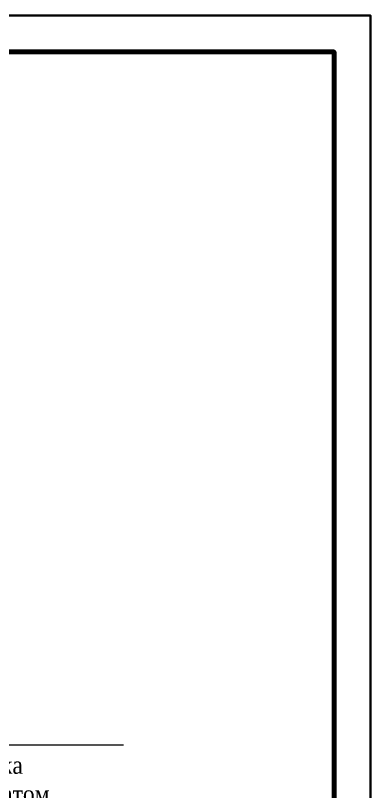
# Model space of a CAD drawing. Header units: millimetres. Extents: x 2174 to 9129, y 1758 to 2055.
# Drawn here: x 6745 to 6793.7, y 1948.9 to 2055.4 of the extents above; entities that cross this region are included whole.
import ezdxf
from ezdxf import colors
from ezdxf.entities.mleader import LeaderData, LeaderLine
from ezdxf.math import Vec2, Vec3

# ---------------------------------------------------------------- set-up
doc = ezdxf.new("R2010")
doc.units = ezdxf.units.MM
doc.layers.add('П', color=7, linetype='Continuous')
doc.layers.add('Чертеж', color=7, linetype='Continuous')
doc.styles.add('стиль1', font='Times New Roman.ttf', dxfattribs={"width": 0.9, "height": 2})

msp = doc.modelspace()

# ---------------------------------------------------------------- linework, layer by layer
at = {"layer": 'П', "linetype": 'Continuous', "lineweight": 30}
for points in [[(6583.703, 1758.4), (6793.703, 1758.4), (6793.703, 2055.4), (6583.703, 2055.4)], [(6583.703, 2055.4), (6793.703, 2055.4), (6793.703, 1758.4), (6583.703, 1758.4)]]:
    msp.add_lwpolyline(points, close=True, dxfattribs=at)
at = {"layer": 'Чертеж', "linetype": 'Continuous', "lineweight": 70}
msp.add_lwpolyline([(6603.703, 1763.4), (6788.703, 1763.4), (6788.703, 2050.4), (6603.703, 2050.4)], close=True, dxfattribs=at)

# ---------------------------------------------------------------- leaders
at = {"color": 0, "linetype": 'ByBlock', "lineweight": -2}
ml = msp.add_multileader_mtext('Standard', dxfattribs=at)
ml.set_content('\\A1;4\\PРаспределительная коробка \\Pс коммутационным аппаратом (п.13.1.7 ТУ)\\P ', style='стиль1')
ml.set_leader_properties(linetype='ByLayer', lineweight=18)
ml.build(insert=Vec2(0, 0))
ml.multileader.update_dxf_attribs({"text_left_attachment_type": 6, "text_right_attachment_type": 6, "dogleg_length": 0.386, "arrow_head_size": 1.9})
ctx = ml.context
ctx.base_point, ctx.char_height, ctx.arrow_head_size, ctx.landing_gap_size, ctx.plane_origin, ctx.plane_x_axis, ctx.plane_y_axis = Vec3(6706.758, 1955.279), 2.375, 1.9, 0.95, Vec3(7110.185, 1965.558), Vec3(1, 0, 0), Vec3(0, 1, 0)
ctx.left_attachment, ctx.right_attachment = 6, 6
notes = []
notes.append((ctx, [(0, (1, 1, 0), (6706.391, 1955.279), (1, 0, 0), 0.367, [(0, [(6693.225, 1938.706)], 0, [])])]))
ctx.mtext.insert, ctx.mtext.text_direction, ctx.mtext.width, ctx.mtext.flow_direction = Vec3(6707.708, 1957.654), Vec3(1, 0, 0), 51.59939, 5
for ctx, leaders in notes:
    for number, flags, end, landing, length, lines in leaders:
        leader = LeaderData()
        leader.index, (leader.has_last_leader_line, leader.has_dogleg_vector, leader.attachment_direction) = number, flags
        leader.last_leader_point, leader.dogleg_vector, leader.dogleg_length = Vec3(end), Vec3(landing), length
        for number, points, colour, breaks in lines:
            line = LeaderLine()
            line.index, line.vertices, line.color, line.breaks = number, Vec3.list(points), colors.encode_raw_color(colour), breaks
            leader.lines.append(line)
        ctx.leaders.append(leader)

doc.saveas('drawing.dxf')
